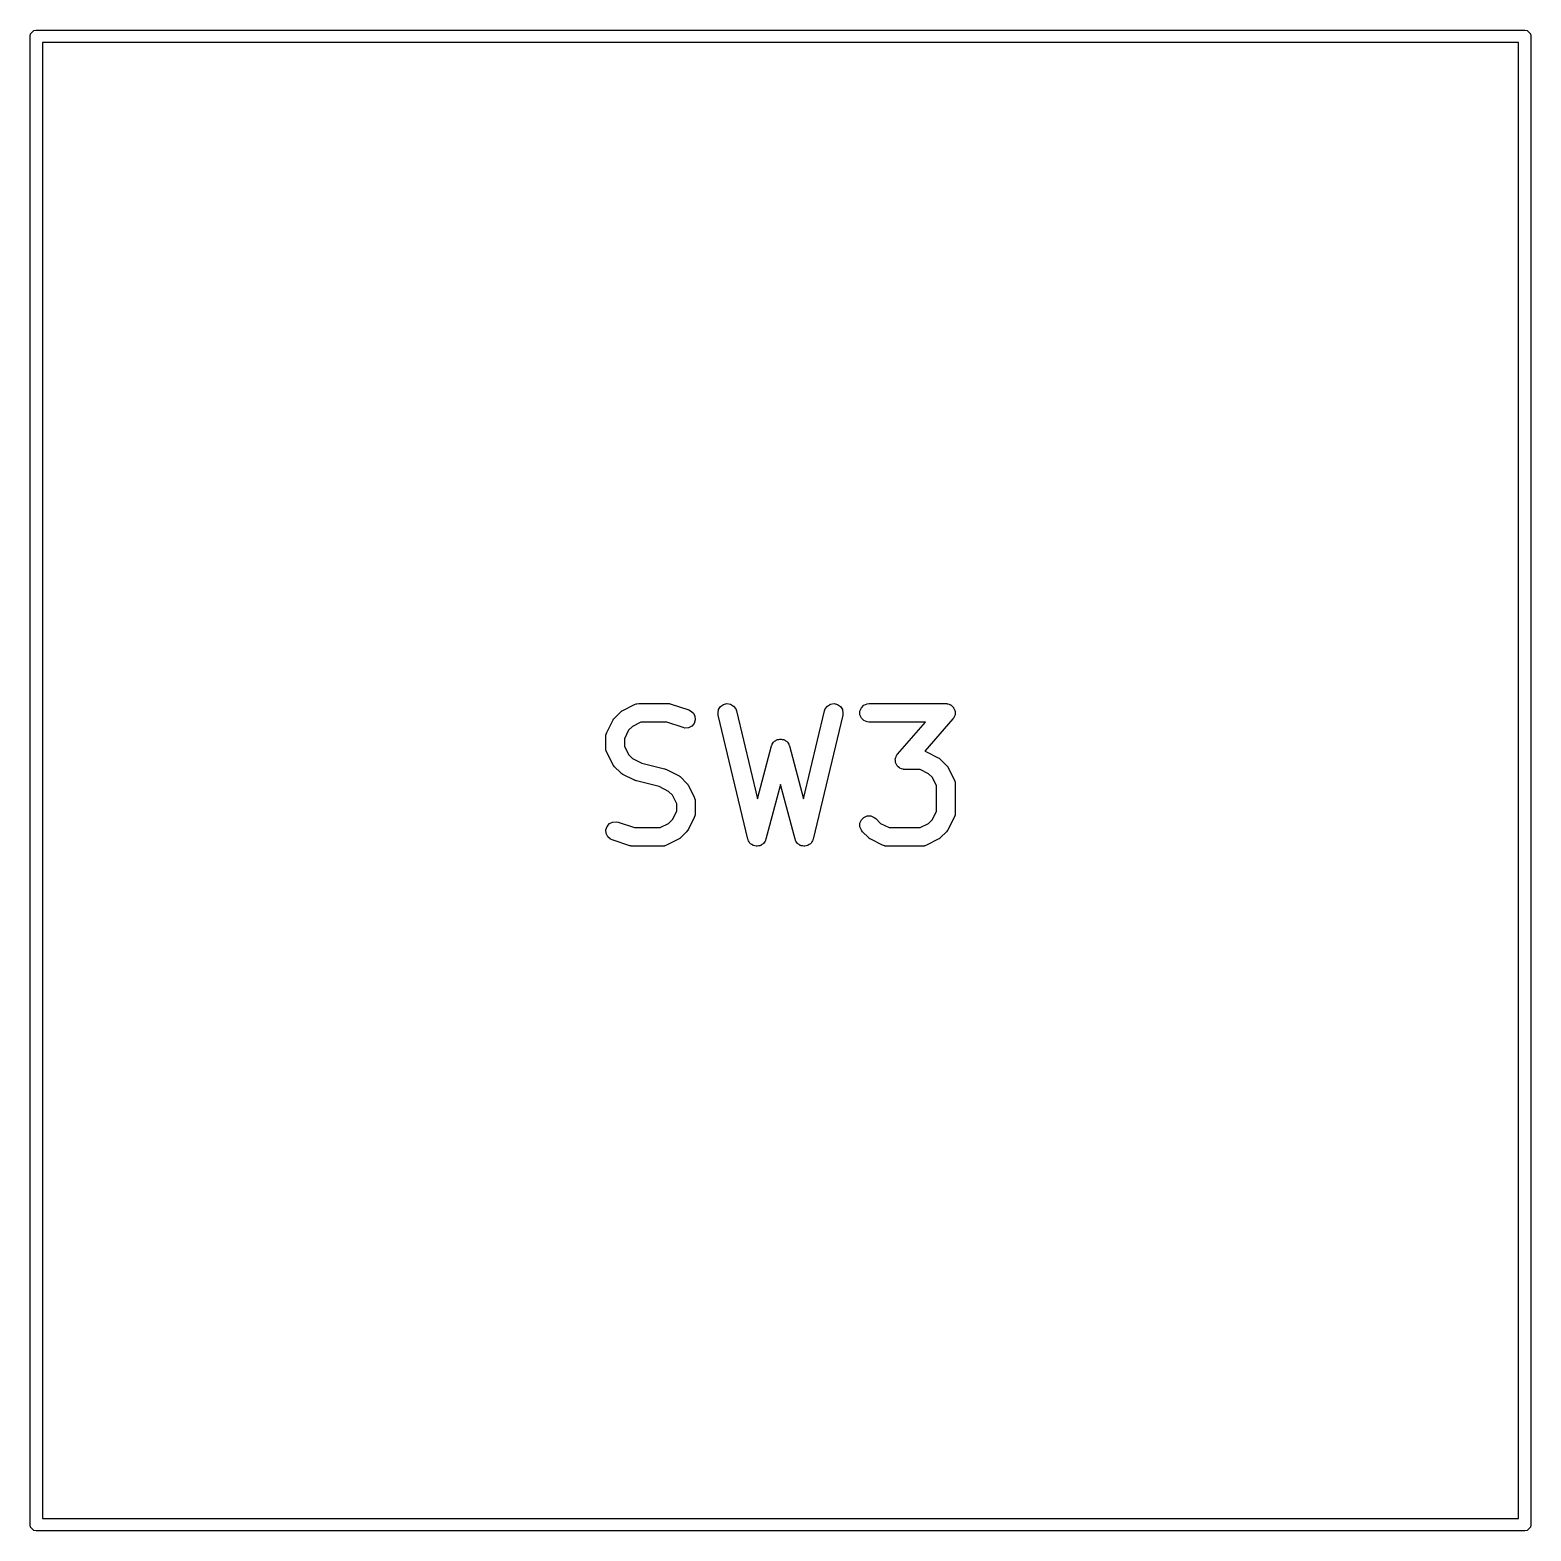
# Model space of a CAD drawing. Header units: millimetres. Extents: x 129 to 276, y -185 to -58.
# Drawn here: x 145.7 to 157.8, y -114.3 to -102.2 of the extents above; entities that cross this region are included whole.
import ezdxf

# ---------------------------------------------------------------- set-up
doc = ezdxf.new("R2010")
doc.units = ezdxf.units.MM
doc.layers.add('F.Fab', color=9, linetype='CONTINUOUS', true_color=0xafafaf)

msp = doc.modelspace()

# ---------------------------------------------------------------- linework, layer by layer
at = {"layer": 'F.Fab', "linetype": 'CONTINUOUS'}
for p, q in [((145.7, -102.25), (145.703806, -102.230866)), ((145.703806, -102.230866), (145.730866, -102.203806)), ((145.730866, -102.203806), (145.75, -102.2)), ((145.75, -102.2), (157.75, -102.2)), ((157.75, -102.2), (157.769134, -102.203806)), ((157.769134, -102.203806), (157.796194, -102.230866)), ((157.796194, -102.230866), (157.8, -102.25)), ((145.7, -114.25), (145.7, -102.25)), ((145.8, -102.3), (145.8, -114.2)), ((157.7, -102.3), (145.8, -102.3)), ((157.7, -114.2), (157.7, -102.3)), ((157.8, -102.25), (157.8, -114.25)), ((150.470237, -107.690078), (150.472064, -107.68932)), ((150.472064, -107.68932), (150.478364, -107.685356)), ((150.478364, -107.685356), (150.573602, -107.637737)), ((150.573602, -107.637737), (150.587333, -107.632482)), ((150.587333, -107.632482), (150.590022, -107.63229)), ((150.590022, -107.63229), (150.592511, -107.63126)), ((150.592511, -107.63126), (150.607143, -107.629819)), ((150.607143, -107.629819), (150.845238, -107.629819)), ((150.845238, -107.629819), (150.852643, -107.630548)), ((150.852643, -107.630548), (150.854618, -107.630408)), ((150.854618, -107.630408), (150.857215, -107.630998)), ((150.857215, -107.630998), (150.85987, -107.63126)), ((150.85987, -107.63126), (150.861701, -107.632018)), ((150.861701, -107.632018), (150.868955, -107.633668)), ((150.868955, -107.633668), (151.011812, -107.681287)), ((151.011812, -107.681287), (151.025237, -107.687281)), ((151.025237, -107.687281), (151.047344, -107.706455)), ((151.246481, -107.707623), (151.251114, -107.678728)), ((151.251114, -107.678728), (151.26645, -107.653806)), ((151.26645, -107.653806), (151.290157, -107.636649)), ((151.290157, -107.636649), (151.318625, -107.629871)), ((151.318625, -107.629871), (151.34752, -107.634504)), ((151.34752, -107.634504), (151.372442, -107.64984)), ((151.372442, -107.64984), (151.389599, -107.673547)), ((151.389599, -107.673547), (151.394389, -107.687447)), ((151.394389, -107.687447), (151.56364, -108.398303)), ((151.936359, -108.398303), (152.105612, -107.687448)), ((152.105612, -107.687448), (152.110402, -107.673547)), ((152.110402, -107.673547), (152.127559, -107.64984)), ((152.127559, -107.64984), (152.152481, -107.634504)), ((152.152481, -107.634504), (152.181376, -107.629871)), ((152.181376, -107.629871), (152.209844, -107.63665)), ((152.209844, -107.63665), (152.233551, -107.653806)), ((152.233551, -107.653806), (152.248887, -107.678728)), ((152.248887, -107.678728), (152.25352, -107.707623)), ((152.390727, -107.690187), (152.401926, -107.663151)), ((152.401926, -107.663151), (152.422618, -107.642459)), ((152.422618, -107.642459), (152.449654, -107.63126)), ((152.449654, -107.63126), (152.464286, -107.629819)), ((152.464286, -107.629819), (153.083333, -107.629819)), ((153.083333, -107.629819), (153.091071, -107.630581)), ((153.091071, -107.630581), (153.093039, -107.63045)), ((153.093039, -107.63045), (153.094394, -107.630908)), ((153.094394, -107.630908), (153.097965, -107.63126)), ((153.097965, -107.63126), (153.109222, -107.635923)), ((153.109222, -107.635923), (153.12076, -107.639825)), ((153.12076, -107.639825), (153.122664, -107.64149)), ((153.122664, -107.64149), (153.125001, -107.642459)), ((153.125001, -107.642459), (153.133611, -107.651069)), ((153.133611, -107.651069), (153.142784, -107.659095)), ((153.142784, -107.659095), (153.143906, -107.661364)), ((153.143906, -107.661364), (153.145693, -107.663151)), ((153.145693, -107.663151), (153.150353, -107.674401)), ((153.150353, -107.674401), (153.155756, -107.685327)), ((153.155756, -107.685327), (153.155924, -107.68785)), ((153.155924, -107.68785), (153.156892, -107.690187)), ((150.349585, -107.861754), (150.397204, -107.766516)), ((150.397204, -107.766516), (150.401168, -107.760216)), ((150.401168, -107.760216), (150.401926, -107.758389)), ((150.401926, -107.758389), (150.403614, -107.756332)), ((150.403614, -107.756332), (150.405036, -107.754073)), ((150.405036, -107.754073), (150.406534, -107.752773)), ((150.406534, -107.752773), (150.411253, -107.747024)), ((150.411253, -107.747024), (150.458872, -107.699405)), ((150.458872, -107.699405), (150.464621, -107.694686)), ((150.464621, -107.694686), (150.465921, -107.693188)), ((150.465921, -107.693188), (150.46818, -107.691766)), ((150.46818, -107.691766), (150.470237, -107.690078)), ((150.624848, -107.779819), (150.556332, -107.814077)), ((150.833068, -107.779819), (150.624848, -107.779819)), ((150.964377, -107.823589), (150.833068, -107.779819)), ((151.053252, -107.78958), (151.034078, -107.811688)), ((151.047344, -107.706455), (151.060431, -107.732628)), ((151.062506, -107.761818), (151.053252, -107.78958)), ((151.060431, -107.732628), (151.062506, -107.761818)), ((151.248469, -107.722191), (151.246481, -107.707623)), ((151.486564, -108.722191), (151.248469, -107.722191)), ((152.251532, -107.722191), (152.013436, -108.722191)), ((152.25352, -107.707623), (152.251532, -107.722191)), ((152.390727, -107.719451), (152.390727, -107.690187)), ((152.401926, -107.746487), (152.390727, -107.719451)), ((152.422618, -107.767179), (152.401926, -107.746487)), ((152.449654, -107.778378), (152.422618, -107.767179)), ((152.464286, -107.779819), (152.449654, -107.778378)), ((152.918051, -107.779819), (152.464286, -107.779819)), ((152.693557, -108.036383), (152.918051, -107.779819)), ((153.139776, -107.754207), (152.91288, -108.013516)), ((153.144297, -107.747882), (153.139776, -107.754207)), ((153.145693, -107.746487), (153.144297, -107.747882)), ((153.146241, -107.745163), (153.145693, -107.746487)), ((153.148327, -107.742246), (153.146241, -107.745163)), ((153.152228, -107.730708), (153.148327, -107.742246)), ((153.156892, -107.719451), (153.152228, -107.730708)), ((153.156892, -107.690187), (153.156892, -107.702371)), ((153.156892, -107.702371), (153.157702, -107.714525)), ((153.157702, -107.714525), (153.156892, -107.71692)), ((153.156892, -107.71692), (153.156892, -107.719451)), ((150.341667, -107.895295), (150.343108, -107.880663)), ((150.341667, -107.990533), (150.341667, -107.895295)), ((150.343108, -107.880663), (150.344139, -107.878173)), ((150.344139, -107.878173), (150.34433, -107.875486)), ((150.34433, -107.875486), (150.349585, -107.861754)), ((150.525925, -107.844484), (150.491667, -107.913)), ((150.491667, -107.913), (150.491667, -107.972828)), ((150.556332, -107.814077), (150.525925, -107.844484)), ((150.978714, -107.826849), (150.964377, -107.823589)), ((151.007904, -107.824774), (150.978714, -107.826849)), ((151.034078, -107.811688), (151.007904, -107.824774)), ((151.700482, -107.934204), (151.709049, -107.929243)), ((151.709049, -107.929243), (151.716909, -107.923228)), ((151.716909, -107.923228), (151.721601, -107.921976)), ((151.721601, -107.921976), (151.725807, -107.919542)), ((151.725807, -107.919542), (151.735624, -107.918237)), ((151.735624, -107.918237), (151.745185, -107.915688)), ((151.745185, -107.915688), (151.749997, -107.916327)), ((151.749997, -107.916327), (151.754816, -107.915687)), ((151.754816, -107.915687), (151.764386, -107.918239)), ((151.764386, -107.918239), (151.774193, -107.919542)), ((151.774193, -107.919542), (151.778394, -107.921974)), ((151.778394, -107.921974), (151.783091, -107.923227)), ((151.783091, -107.923227), (151.790953, -107.929245)), ((151.790953, -107.929245), (151.799518, -107.934204)), ((150.343108, -108.005165), (150.341667, -107.990533)), ((150.344139, -108.007654), (150.343108, -108.005165)), ((150.34433, -108.010342), (150.344139, -108.007654)), ((150.349585, -108.024074), (150.34433, -108.010342)), ((150.397204, -108.119312), (150.349585, -108.024074)), ((150.491667, -107.972828), (150.525925, -108.041344)), ((150.525925, -108.041344), (150.556332, -108.071751)), ((151.56364, -108.398303), (151.677532, -107.971208)), ((151.677532, -107.971208), (151.678817, -107.967779)), ((151.678817, -107.967779), (151.679009, -107.96634)), ((151.679009, -107.96634), (151.679998, -107.96463)), ((151.679998, -107.96463), (151.682695, -107.957441)), ((151.682695, -107.957441), (151.688712, -107.94958)), ((151.688712, -107.94958), (151.693671, -107.941015)), ((151.693671, -107.941015), (151.697528, -107.938062)), ((151.697528, -107.938062), (151.700482, -107.934204)), ((151.799518, -107.934204), (151.80247, -107.938061)), ((151.80247, -107.938061), (151.806329, -107.941015)), ((151.806329, -107.941015), (151.81129, -107.949583)), ((151.81129, -107.949583), (151.817305, -107.957442)), ((151.817305, -107.957442), (151.819999, -107.964626)), ((151.819999, -107.964626), (151.820991, -107.966339)), ((151.820991, -107.966339), (151.821182, -107.96778)), ((151.821182, -107.96778), (151.822468, -107.971208)), ((151.822468, -107.971208), (151.936359, -108.398303)), ((152.681104, -108.059881), (152.685006, -108.048344)), ((152.685006, -108.048344), (152.687091, -108.045426)), ((152.687091, -108.045426), (152.68764, -108.044103)), ((152.68764, -108.044103), (152.689035, -108.042707)), ((152.689035, -108.042707), (152.693557, -108.036383)), ((152.91288, -108.013516), (152.926398, -108.018689)), ((152.926398, -108.018689), (153.021636, -108.066308)), ((150.401168, -108.125611), (150.397204, -108.119312)), ((150.401926, -108.127439), (150.401168, -108.125611)), ((150.403614, -108.129495), (150.401926, -108.127439)), ((150.405036, -108.131755), (150.403614, -108.129495)), ((150.406534, -108.133054), (150.405036, -108.131755)), ((150.411253, -108.138804), (150.406534, -108.133054)), ((150.458872, -108.186423), (150.411253, -108.138804)), ((150.556332, -108.071751), (150.633319, -108.110244)), ((150.633319, -108.110244), (150.815809, -108.155867)), ((150.815809, -108.155867), (150.816888, -108.156252)), ((150.816888, -108.156252), (150.817428, -108.156291)), ((150.817428, -108.156291), (150.823509, -108.158618)), ((150.823509, -108.158618), (150.829655, -108.160814)), ((150.829655, -108.160814), (150.83009, -108.161136)), ((150.83009, -108.161136), (150.83116, -108.161546)), ((150.83116, -108.161546), (150.926398, -108.209165)), ((152.675631, -108.076065), (152.676441, -108.073669)), ((152.676441, -108.088218), (152.675631, -108.076065)), ((152.676441, -108.071139), (152.681104, -108.059881)), ((152.676441, -108.073669), (152.676441, -108.071139)), ((152.676441, -108.100403), (152.676441, -108.088218)), ((152.677408, -108.102739), (152.676441, -108.100403)), ((152.677577, -108.105263), (152.677408, -108.102739)), ((152.682979, -108.116188), (152.677577, -108.105263)), ((152.68764, -108.127439), (152.682979, -108.116188)), ((152.689426, -108.129225), (152.68764, -108.127439)), ((152.690549, -108.131495), (152.689426, -108.129225)), ((152.699721, -108.13952), (152.690549, -108.131495)), ((152.708332, -108.148131), (152.699721, -108.13952)), ((152.710668, -108.149099), (152.708332, -108.148131)), ((152.712573, -108.150765), (152.710668, -108.149099)), ((152.72411, -108.154666), (152.712573, -108.150765)), ((152.735368, -108.15933), (152.72411, -108.154666)), ((152.738938, -108.159681), (152.735368, -108.15933)), ((152.740294, -108.16014), (152.738938, -108.159681)), ((152.742261, -108.160008), (152.740294, -108.16014)), ((152.75, -108.160771), (152.742261, -108.160008)), ((152.875152, -108.160771), (152.75, -108.160771)), ((152.943668, -108.195029), (152.875152, -108.160771)), ((153.021636, -108.066308), (153.027935, -108.070272)), ((153.027935, -108.070272), (153.029763, -108.07103)), ((153.029763, -108.07103), (153.031819, -108.072718)), ((153.031819, -108.072718), (153.034079, -108.07414)), ((153.034079, -108.07414), (153.035378, -108.075638)), ((153.035378, -108.075638), (153.041128, -108.080357)), ((153.041128, -108.080357), (153.088747, -108.127976)), ((153.088747, -108.127976), (153.093465, -108.133725)), ((153.093465, -108.133725), (153.094964, -108.135025)), ((153.094964, -108.135025), (153.096385, -108.137284)), ((153.096385, -108.137284), (153.098074, -108.139341)), ((153.098074, -108.139341), (153.098831, -108.141168)), ((153.098831, -108.141168), (153.102796, -108.147468)), ((153.102796, -108.147468), (153.150415, -108.242706)), ((150.464621, -108.191141), (150.458872, -108.186423)), ((150.465921, -108.19264), (150.464621, -108.191141)), ((150.46818, -108.194061), (150.465921, -108.19264)), ((150.470237, -108.19575), (150.46818, -108.194061)), ((150.472064, -108.196507), (150.470237, -108.19575)), ((150.478364, -108.200472), (150.472064, -108.196507)), ((150.573602, -108.248091), (150.478364, -108.200472)), ((150.574671, -108.2485), (150.573602, -108.248091)), ((150.575107, -108.248823), (150.574671, -108.2485)), ((150.581243, -108.251015), (150.575107, -108.248823)), ((150.587333, -108.253346), (150.581243, -108.251015)), ((150.587873, -108.253384), (150.587333, -108.253346)), ((150.588953, -108.25377), (150.587873, -108.253384)), ((150.771443, -108.299392), (150.588953, -108.25377)), ((150.926398, -108.209165), (150.932697, -108.213129)), ((150.932697, -108.213129), (150.934525, -108.213887)), ((150.934525, -108.213887), (150.936581, -108.215575)), ((150.936581, -108.215575), (150.938841, -108.216997)), ((150.938841, -108.216997), (150.94014, -108.218495)), ((150.94014, -108.218495), (150.94589, -108.223214)), ((150.94589, -108.223214), (150.993509, -108.270833)), ((150.993509, -108.270833), (150.998227, -108.276582)), ((150.998227, -108.276582), (150.999726, -108.277882)), ((150.999726, -108.277882), (151.001147, -108.280141)), ((151.001147, -108.280141), (151.002836, -108.282198)), ((151.002836, -108.282198), (151.003593, -108.284025)), ((151.003593, -108.284025), (151.007558, -108.290325)), ((151.007558, -108.290325), (151.055177, -108.385563)), ((151.749999, -108.281613), (151.631992, -108.724144)), ((151.868008, -108.724144), (151.749999, -108.281613)), ((152.974075, -108.225436), (152.943668, -108.195029)), ((153.008333, -108.293952), (152.974075, -108.225436)), ((153.008333, -108.496637), (153.008333, -108.293952)), ((153.150415, -108.242706), (153.15567, -108.256437)), ((153.15567, -108.256437), (153.155861, -108.259126)), ((153.155861, -108.259126), (153.156892, -108.261615)), ((153.156892, -108.261615), (153.158333, -108.276247)), ((153.158333, -108.276247), (153.158333, -108.514342)), ((150.84843, -108.337886), (150.771443, -108.299392)), ((150.878837, -108.368293), (150.84843, -108.337886)), ((150.913095, -108.436809), (150.878837, -108.368293)), ((151.055177, -108.385563), (151.060432, -108.399294)), ((151.060432, -108.399294), (151.060623, -108.401983)), ((151.060623, -108.401983), (151.061654, -108.404472)), ((151.061654, -108.404472), (151.063095, -108.419104)), ((150.878836, -108.565153), (150.913095, -108.496637)), ((150.913095, -108.496637), (150.913095, -108.436809)), ((151.060432, -108.534152), (151.055177, -108.547883)), ((151.060623, -108.531462), (151.060432, -108.534152)), ((151.061654, -108.528974), (151.060623, -108.531462)), ((151.063095, -108.514342), (151.061654, -108.528974)), ((151.063095, -108.419104), (151.063095, -108.514342)), ((152.422619, -108.547219), (152.449655, -108.536021)), ((152.449655, -108.536021), (152.478918, -108.536021)), ((152.478918, -108.536021), (152.505954, -108.54722)), ((152.974074, -108.565153), (153.008333, -108.496637)), ((153.15567, -108.534152), (153.150415, -108.547883)), ((153.155861, -108.531462), (153.15567, -108.534152)), ((153.156892, -108.528974), (153.155861, -108.531462)), ((153.158333, -108.514342), (153.156892, -108.528974)), ((150.342256, -108.64782), (150.35151, -108.620057)), ((150.344331, -108.67701), (150.342256, -108.64782)), ((150.35151, -108.620057), (150.370684, -108.59795)), ((150.370684, -108.59795), (150.396857, -108.584864)), ((150.396857, -108.584864), (150.426047, -108.582789)), ((150.426047, -108.582789), (150.440384, -108.586049)), ((150.440384, -108.586049), (150.571694, -108.629819)), ((150.571694, -108.629819), (150.779914, -108.629819)), ((150.779914, -108.629819), (150.848429, -108.595561)), ((150.848429, -108.595561), (150.878836, -108.565153)), ((150.998227, -108.656863), (150.993509, -108.662613)), ((150.999726, -108.655564), (150.998227, -108.656863)), ((151.001147, -108.653305), (150.999726, -108.655564)), ((151.002837, -108.651247), (151.001147, -108.653305)), ((151.003594, -108.649417), (151.002837, -108.651247)), ((151.007558, -108.643121), (151.003594, -108.649417)), ((151.055177, -108.547883), (151.007558, -108.643121)), ((152.390727, -108.594948), (152.401926, -108.567912)), ((152.390727, -108.624211), (152.390727, -108.594948)), ((152.401925, -108.651247), (152.390727, -108.624211)), ((152.411252, -108.662612), (152.401925, -108.651247)), ((152.401926, -108.567912), (152.422619, -108.547219)), ((152.505954, -108.54722), (152.51732, -108.556548)), ((152.51732, -108.556548), (152.556332, -108.595561)), ((152.556332, -108.595561), (152.624848, -108.629819)), ((152.624848, -108.629819), (152.875152, -108.629819)), ((152.875152, -108.629819), (152.943667, -108.595561)), ((152.943667, -108.595561), (152.974074, -108.565153)), ((153.093465, -108.656863), (153.088747, -108.662613)), ((153.094964, -108.655564), (153.093465, -108.656863)), ((153.096385, -108.653305), (153.094964, -108.655564)), ((153.098075, -108.651247), (153.096385, -108.653305)), ((153.098832, -108.649417), (153.098075, -108.651247)), ((153.102796, -108.643121), (153.098832, -108.649417)), ((153.150415, -108.547883), (153.102796, -108.643121)), ((150.357417, -108.703183), (150.344331, -108.67701)), ((150.379524, -108.722357), (150.357417, -108.703183)), ((150.39295, -108.728351), (150.379524, -108.722357)), ((150.535806, -108.77597), (150.39295, -108.728351)), ((150.543061, -108.777619), (150.535806, -108.77597)), ((150.544892, -108.778378), (150.543061, -108.777619)), ((150.547545, -108.778639), (150.544892, -108.778378)), ((150.550143, -108.77923), (150.547545, -108.778639)), ((150.812251, -108.778378), (150.797619, -108.779819)), ((150.81474, -108.777346), (150.812251, -108.778378)), ((150.817428, -108.777156), (150.81474, -108.777346)), ((150.83116, -108.771901), (150.817428, -108.777156)), ((150.926398, -108.724282), (150.83116, -108.771901)), ((150.932697, -108.720317), (150.926398, -108.724282)), ((150.934525, -108.71956), (150.932697, -108.720317)), ((150.936581, -108.717872), (150.934525, -108.71956)), ((150.938841, -108.71645), (150.936581, -108.717872)), ((150.940141, -108.71495), (150.938841, -108.71645)), ((150.945891, -108.710232), (150.940141, -108.71495)), ((150.993509, -108.662613), (150.945891, -108.710232)), ((151.488293, -108.72721), (151.486564, -108.722191)), ((151.488533, -108.729012), (151.488293, -108.72721)), ((151.489475, -108.73064), (151.488533, -108.729012)), ((151.491354, -108.736091), (151.489475, -108.73064)), ((151.49774, -108.744915), (151.491354, -108.736091)), ((151.503195, -108.754337), (151.49774, -108.744915)), ((151.506252, -108.756677), (151.503195, -108.754337)), ((151.508511, -108.759798), (151.506252, -108.756677)), ((151.517786, -108.765505), (151.508511, -108.759798)), ((151.526433, -108.772124), (151.517786, -108.765505)), ((151.530153, -108.773116), (151.526433, -108.772124)), ((151.533433, -108.775134), (151.530153, -108.773116)), ((151.544187, -108.776858), (151.533433, -108.775134)), ((151.554709, -108.779664), (151.544187, -108.776858)), ((151.572926, -108.777243), (151.562328, -108.779767)), ((151.583717, -108.77581), (151.572926, -108.777243)), ((151.587048, -108.773881), (151.583717, -108.77581)), ((151.590796, -108.772989), (151.587048, -108.773881)), ((151.59962, -108.766602), (151.590796, -108.772989)), ((151.609042, -108.761148), (151.59962, -108.766602)), ((151.611382, -108.75809), (151.609042, -108.761148)), ((151.614503, -108.755832), (151.611382, -108.75809)), ((151.62021, -108.746556), (151.614503, -108.755832)), ((151.626829, -108.73791), (151.62021, -108.746556)), ((151.628854, -108.73251), (151.626829, -108.73791)), ((151.629839, -108.73091), (151.628854, -108.73251)), ((151.630126, -108.729118), (151.629839, -108.73091)), ((151.631992, -108.724144), (151.630126, -108.729118)), ((151.869873, -108.729119), (151.868008, -108.724144)), ((151.870161, -108.73091), (151.869873, -108.729119)), ((151.871145, -108.732509), (151.870161, -108.73091)), ((151.873171, -108.737911), (151.871145, -108.732509)), ((151.879791, -108.746559), (151.873171, -108.737911)), ((151.885497, -108.755832), (151.879791, -108.746559)), ((151.888617, -108.75809), (151.885497, -108.755832)), ((151.890958, -108.761148), (151.888617, -108.75809)), ((151.900379, -108.766602), (151.890958, -108.761148)), ((151.909204, -108.772989), (151.900379, -108.766602)), ((151.912951, -108.773881), (151.909204, -108.772989)), ((151.916283, -108.77581), (151.912951, -108.773881)), ((151.927076, -108.777244), (151.916283, -108.77581)), ((151.937672, -108.779767), (151.927076, -108.777244)), ((151.955823, -108.776856), (151.945292, -108.779665)), ((151.966567, -108.775134), (151.955823, -108.776856)), ((151.969843, -108.773118), (151.966567, -108.775134)), ((151.973567, -108.772125), (151.969843, -108.773118)), ((151.982217, -108.765503), (151.973567, -108.772125)), ((151.991489, -108.759798), (151.982217, -108.765503)), ((151.993747, -108.756677), (151.991489, -108.759798)), ((151.996805, -108.754337), (151.993747, -108.756677)), ((152.00226, -108.744914), (151.996805, -108.754337)), ((152.008646, -108.736091), (152.00226, -108.744914)), ((152.010523, -108.730642), (152.008646, -108.736091)), ((152.011467, -108.729013), (152.010523, -108.730642)), ((152.011706, -108.727209), (152.011467, -108.729013)), ((152.013436, -108.722191), (152.011706, -108.727209)), ((152.458871, -108.710232), (152.411252, -108.662612)), ((152.46462, -108.71495), (152.458871, -108.710232)), ((152.465921, -108.71645), (152.46462, -108.71495)), ((152.46818, -108.717872), (152.465921, -108.71645)), ((152.470237, -108.71956), (152.46818, -108.717872)), ((152.472064, -108.720317), (152.470237, -108.71956)), ((152.478364, -108.724282), (152.472064, -108.720317)), ((152.573602, -108.771901), (152.478364, -108.724282)), ((152.587333, -108.777156), (152.573602, -108.771901)), ((152.590022, -108.777347), (152.587333, -108.777156)), ((152.592511, -108.778378), (152.590022, -108.777347)), ((152.607143, -108.779819), (152.592511, -108.778378)), ((152.907489, -108.778378), (152.892857, -108.779819)), ((152.909978, -108.777346), (152.907489, -108.778378)), ((152.912666, -108.777156), (152.909978, -108.777346)), ((152.926398, -108.771901), (152.912666, -108.777156)), ((153.021636, -108.724282), (152.926398, -108.771901)), ((153.027935, -108.720317), (153.021636, -108.724282)), ((153.029763, -108.71956), (153.027935, -108.720317)), ((153.031819, -108.717872), (153.029763, -108.71956)), ((153.034079, -108.71645), (153.031819, -108.717872)), ((153.035379, -108.71495), (153.034079, -108.71645)), ((153.041129, -108.710232), (153.035379, -108.71495)), ((153.088747, -108.662613), (153.041129, -108.710232)), ((150.552117, -108.779089), (150.550143, -108.77923)), ((150.559524, -108.779819), (150.552117, -108.779089)), ((150.797619, -108.779819), (150.559524, -108.779819)), ((151.558524, -108.779157), (151.554709, -108.779664)), ((151.562328, -108.779767), (151.558524, -108.779157)), ((151.941473, -108.779157), (151.937672, -108.779767)), ((151.945292, -108.779665), (151.941473, -108.779157)), ((152.892857, -108.779819), (152.607143, -108.779819)), ((145.8, -114.2), (157.7, -114.2)), ((145.703806, -114.269134), (145.7, -114.25)), ((145.730866, -114.296194), (145.703806, -114.269134)), ((145.75, -114.3), (145.730866, -114.296194)), ((157.75, -114.3), (145.75, -114.3)), ((157.769134, -114.296194), (157.75, -114.3)), ((157.796194, -114.269134), (157.769134, -114.296194)), ((157.8, -114.25), (157.796194, -114.269134))]:
    msp.add_line(p, q, dxfattribs=at)

doc.saveas('drawing.dxf')
